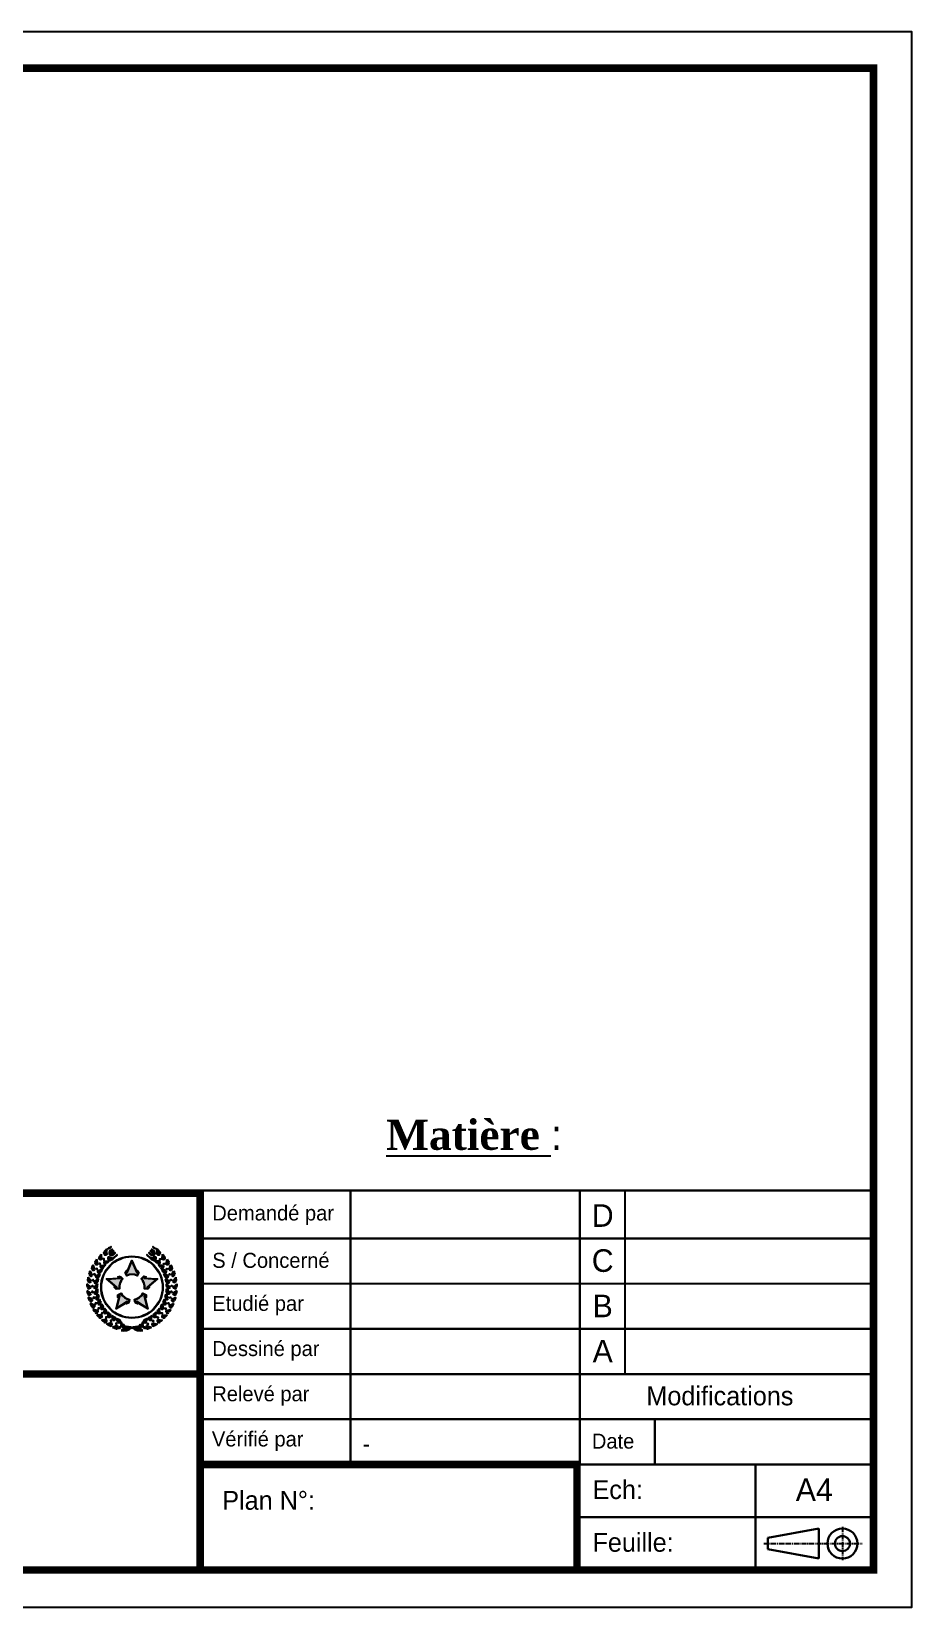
# Paper-space layout 'A4 Horizontal imp' of a CAD drawing. Header units: millimetres. Extents: x 0 to 297, y 0 to 210.
# Drawn here: x 179.9 to 297, y 0 to 209.9 of the extents above; entities that cross this region are included whole.
import ezdxf

# ---------------------------------------------------------------- set-up
doc = ezdxf.new("R2010")
doc.units = ezdxf.units.MM
doc.header["$LTSCALE"] = 0.5
doc.linetypes.add('AXES2', pattern=[28.575, 19.05, -3.175, 3.175, -3.175])
doc.layers.add('format', color=7, linetype='Continuous')
doc.layers.add('fort', color=7, linetype='Continuous', lineweight=30)
doc.styles.get("Standard").update_dxf_attribs({"font": 'BKANT.TTF'})

psp = doc.layouts.new('A4 Horizontal imp')

# ---------------------------------------------------------------- hatches: boundary and pattern name
at = {"layer": 'format'}
h = psp.add_hatch(color=256, dxfattribs=at)
h.paths.add_polyline_path([(188.89, 46.7, 0.964376), (189.22, 46.39), (189.18, 47.05, -0.024389)])
h.paths.add_polyline_path([(189.14, 46.55, -1), (188.97, 46.55, -1)], flags=16)
h.paths.add_polyline_path([(189.54, 46.42), (189.4, 46.42), (189.41, 46.29), (189.54, 46.29)])
h.paths.add_polyline_path([(189.53, 46.11, 0.964376), (189.86, 45.8, -0.024389), (190.18, 46.11)])
h.paths.add_polyline_path([(189.78, 45.96, -1), (189.61, 45.96, -1)], flags=16)
h.paths.add_polyline_path([(188.57, 46.39, -0.024389), (188.33, 46.01, 0.964376), (188.71, 45.75)])
h.paths.add_polyline_path([(188.61, 45.89, -1), (188.44, 45.89, -1)], flags=16)
h.paths.add_polyline_path([(188.91, 45.68), (189.04, 45.7), (189.02, 45.83), (188.89, 45.81)])
h.paths.add_polyline_path([(189.05, 45.51, 0.964376), (189.43, 45.26, -0.024389), (189.7, 45.62)])
h.paths.add_polyline_path([(189.33, 45.39, -1), (189.16, 45.39, -1)], flags=16)
h = psp.add_hatch(color=256, dxfattribs=at)
edge = h.paths.add_edge_path(flags=17)
edge.add_arc((193.24, 42.66), 4.07, 0, 360)
edge = h.paths.add_edge_path()
edge.add_arc((193.24, 42.66), 4.12, 0, 360)
h = psp.add_hatch(color=256, dxfattribs=at)
edge = h.paths.add_edge_path()
edge.add_arc((193.24, 42.66), 6.06, 477.6801, 484.1501, ccw=False)
edge.add_arc((190.44, 48), 0.0315, 309.6752, 476.1112, ccw=False)
edge.add_arc((193, 43.36), 5.27, 478.8334, 485.1531)
edge.add_spline(control_points=[(189.97, 47.67), (189.94, 47.63), (189.86, 47.54), (189.88, 47.35), (189.91, 47.2), (189.94, 47.07), (189.89, 47.01), (189.86, 46.99)], knot_values=[0, 0, 0, 0, 0.136012, 0.352789, 0.505294, 0.628089, 0.721177, 0.721177, 0.721177, 0.721177], degree=3, periodic=0)
edge.add_arc((189.73, 47.21), 0.258, 152.9997, 301.0825, ccw=False)
edge.add_arc((190.54, 46.66), 1.24, 484.6293, 507.2975, ccw=False)
h.paths.add_polyline_path([(189.64, 47.21, 1), (189.82, 47.21, 1)], flags=16)
h = psp.add_hatch(color=256, dxfattribs=at)
edge = h.paths.add_edge_path()
edge.add_arc((186.94, 51.17), 6.06, 308.9023, 315.3723)
edge.add_arc((191.23, 46.93), 0.0315, 316.9412, 483.3772)
edge.add_arc((187.54, 50.73), 5.27, 307.8993, 314.219, ccw=False)
edge.add_spline(control_points=[(190.78, 46.58), (190.73, 46.56), (190.62, 46.51), (190.45, 46.58), (190.32, 46.66), (190.19, 46.72), (190.13, 46.69), (190.1, 46.67)], knot_values=[0, 0, 0, 0, 0.136012, 0.352789, 0.505294, 0.628089, 0.721177, 0.721177, 0.721177, 0.721177], degree=3, periodic=0)
edge.add_arc((190.27, 46.48), 0.258, 131.9699, 294.4528)
edge.add_arc((189.98, 47.42), 1.24, 288.7505, 308.4232)
h.paths.add_polyline_path([(190.18, 46.48, -1), (190.36, 46.48, -1)], flags=16)
h = psp.add_hatch(color=256, dxfattribs=at)
edge = h.paths.add_edge_path()
edge.add_arc((192.72, 43.48), 4.71, 116.5053, 120.4214)
edge.add_arc((190.35, 47.5), 0.0502, 120.4214, 145.164)
edge.add_arc((190.82, 47.17), 0.62, 145.164, 185.8222)
edge.add_arc((190.36, 47.11), 0.15, 179.9895, 253.0629)
edge.add_arc((190.55, 47.54), 0.62, 247.2302, 287.8884)
edge.add_arc((190.73, 47), 0.0502, 287.8884, 312.631)
edge.add_arc((187.57, 50.43), 4.71, 312.631, 316.5471)
edge.add_arc((190.97, 47.21), 0.0315, 313.7871, 504.9325)
edge.add_arc((187.8, 50.4), 4.47, 310.5111, 314.7398, ccw=False)
edge.add_arc((190.6, 47.17), 0.196, 230.6719, 301.2496, ccw=False)
edge.add_line((190.47, 47.02), (190.55, 47.19))
edge.add_arc((190.51, 47.22), 0.0557, 322.4562, 366.7646)
edge.add_line((190.56, 47.23), (190.81, 47.41))
edge.add_arc((190.8, 47.44), 0.0277, 306.5262, 486.5262)
edge.add_line((190.78, 47.46), (190.53, 47.27))
edge.add_arc((190.51, 47.22), 0.0557, 66.2878, 110.5962)
edge.add_line((190.49, 47.27), (190.3, 47.25))
edge.add_arc((190.48, 47.32), 0.196, 131.8028, 202.3805, ccw=False)
edge.add_arc((192.76, 43.7), 4.47, 118.3126, 122.5413, ccw=False)
edge.add_arc((190.63, 47.67), 0.0315, 288.1199, 479.2653)
edge = h.paths.add_edge_path(flags=16)
edge.add_arc((190.48, 47.2), 0.0205, 316.2112, 396.5262)
edge.add_arc((190.48, 47.2), 0.0205, 36.5262, 116.8412)
edge.add_line((190.48, 47.22), (190.33, 47.2))
edge.add_arc((190.34, 47.16), 0.0401, 97.5489, 116.7472)
edge.add_arc((190.36, 47.11), 0.0958, 116.7472, 314.2759)
edge.add_arc((190.4, 47.08), 0.0502, 314.2759, 335.5035)
edge.add_line((190.44, 47.06), (190.5, 47.19))
edge = h.paths.add_edge_path(flags=16)
edge.add_arc((190.4, 47.08), 0.0401, 316.3053, 335.5035)
h = psp.add_hatch(color=256, dxfattribs=at)
h.paths.add_polyline_path([(193.96, 44.9), (193.87, 44.7), (193.24, 46.22), (192.62, 44.7), (192.53, 44.9), (192.34, 44.6), (192.54, 44.17, -0.22124), (193.95, 44.17), (194.15, 44.6)])
h.paths.add_polyline_path([(193.97, 44.79), (193.87, 44.58), (193.24, 46.09), (192.62, 44.58), (192.52, 44.79), (192.4, 44.59), (192.57, 44.23, -0.205947), (193.92, 44.23), (194.09, 44.59)], flags=16)
h = psp.add_hatch(color=256, dxfattribs=at)
edge = h.paths.add_edge_path()
edge.add_arc((196.22, 46.48), 0.258, 245.5472, 408.0301)
edge.add_spline(control_points=[(196.39, 46.67), (196.36, 46.69), (196.29, 46.72), (196.17, 46.66), (196.04, 46.58), (195.86, 46.51), (195.75, 46.56), (195.71, 46.58)], knot_values=[0, 0, 0, 0, 0.093088, 0.215883, 0.368388, 0.585165, 0.721177, 0.721177, 0.721177, 0.721177], degree=3, periodic=0)
edge.add_arc((198.95, 50.73), 5.27, 225.781, 232.1007, ccw=False)
edge.add_arc((195.25, 46.93), 0.0315, 56.6228, 223.0588)
edge.add_arc((199.55, 51.17), 6.06, 224.6277, 231.0977)
edge.add_arc((196.51, 47.42), 1.24, 231.5768, 251.2495)
h.paths.add_polyline_path([(196.3, 46.48, -1), (196.13, 46.48, -1)], flags=16)
h = psp.add_hatch(color=256, dxfattribs=at)
edge = h.paths.add_edge_path()
edge.add_arc((193.77, 43.48), 4.71, 59.5786, 63.4947)
edge.add_arc((195.86, 47.67), 0.0315, 60.7347, 251.8801)
edge.add_arc((193.73, 43.7), 4.47, 57.4587, 61.6874, ccw=False)
edge.add_arc((196, 47.32), 0.196, -22.3805, 48.1972, ccw=False)
edge.add_line((196.18, 47.25), (196, 47.27))
edge.add_arc((195.98, 47.22), 0.0557, 69.4038, 113.7122)
edge.add_line((195.96, 47.27), (195.71, 47.46))
edge.add_arc((195.69, 47.44), 0.0277, 53.4738, 233.4738)
edge.add_line((195.67, 47.41), (195.92, 47.23))
edge.add_arc((195.98, 47.22), 0.0557, 173.2354, 217.5438)
edge.add_line((195.94, 47.19), (196.01, 47.02))
edge.add_arc((195.89, 47.17), 0.196, 238.7504, 309.3281, ccw=False)
edge.add_arc((198.69, 50.4), 4.47, 225.2602, 229.4889, ccw=False)
edge.add_arc((195.52, 47.21), 0.0315, 35.0675, 226.2129)
edge.add_arc((198.92, 50.43), 4.71, 223.4529, 227.369)
edge.add_arc((195.76, 47), 0.0502, 227.369, 252.1116)
edge.add_arc((195.94, 47.54), 0.62, 252.1116, 292.7698)
edge.add_arc((196.13, 47.11), 0.15, 286.9371, 360.0105)
edge.add_arc((195.67, 47.17), 0.62, 354.1778, 394.836)
edge.add_arc((196.13, 47.5), 0.0502, 34.836, 59.5786)
edge = h.paths.add_edge_path(flags=16)
edge.add_arc((196, 47.2), 0.0205, 143.4738, 223.7888)
edge.add_line((195.99, 47.19), (196.05, 47.06))
edge.add_arc((196.09, 47.08), 0.0502, 204.4965, 225.7241)
edge.add_arc((196.12, 47.11), 0.0958, 225.7241, 423.2528)
edge.add_arc((196.15, 47.16), 0.0401, 63.2528, 82.4511)
edge.add_line((196.15, 47.2), (196.01, 47.22))
edge.add_arc((196, 47.2), 0.0205, 63.1588, 143.4738)
edge = h.paths.add_edge_path(flags=16)
edge.add_arc((196.08, 47.08), 0.0401, 204.4965, 223.6947)
h = psp.add_hatch(color=256, dxfattribs=at)
edge = h.paths.add_edge_path()
edge.add_arc((196.76, 47.21), 0.258, 238.9175, 387.0003, ccw=False)
edge.add_spline(control_points=[(196.62, 46.99), (196.6, 47.01), (196.55, 47.07), (196.57, 47.2), (196.61, 47.35), (196.63, 47.54), (196.55, 47.63), (196.52, 47.67)], knot_values=[0, 0, 0, 0, 0.093088, 0.215883, 0.368388, 0.585165, 0.721177, 0.721177, 0.721177, 0.721177], degree=3, periodic=0)
edge.add_arc((193.49, 43.36), 5.27, 414.8469, 421.1666)
edge.add_arc((196.05, 48), 0.0315, 63.8888, 230.3248, ccw=False)
edge.add_arc((193.24, 42.66), 6.06, 415.8499, 422.3199, ccw=False)
edge.add_arc((195.94, 46.66), 1.24, 392.7025, 415.3707, ccw=False)
h.paths.add_polyline_path([(196.67, 47.21, 1), (196.84, 47.21, 1)], flags=16)
h = psp.add_hatch(color=256, dxfattribs=at)
h.paths.add_polyline_path([(197.31, 47.05), (197.27, 46.39, 0.964376), (197.6, 46.7, -0.024389)])
h.paths.add_polyline_path([(197.52, 46.55, -1), (197.34, 46.55, -1)], flags=16)
h.paths.add_polyline_path([(196.95, 46.29), (197.08, 46.29), (197.08, 46.42), (196.95, 46.42)])
h.paths.add_polyline_path([(196.31, 46.11, -0.024389), (196.63, 45.8, 0.964376), (196.96, 46.11)])
h.paths.add_polyline_path([(196.88, 45.96, -1), (196.7, 45.96, -1)], flags=16)
h.paths.add_polyline_path([(197.78, 45.75, 0.964376), (198.16, 46.01, -0.024389), (197.92, 46.39)])
h.paths.add_polyline_path([(198.05, 45.89, -1), (197.88, 45.89, -1)], flags=16)
h.paths.add_polyline_path([(197.6, 45.81), (197.47, 45.83), (197.45, 45.7), (197.58, 45.68)])
h.paths.add_polyline_path([(196.79, 45.62, -0.024389), (197.06, 45.26, 0.964376), (197.43, 45.51)])
h.paths.add_polyline_path([(197.33, 45.39, -1), (197.15, 45.39, -1)], flags=16)
h = psp.add_hatch(color=256, dxfattribs=at)
h.paths.add_polyline_path([(187.89, 45.24, 0.964376), (188.3, 45.04), (188.06, 45.65, -0.024389)])
h.paths.add_polyline_path([(188.18, 45.15, -1), (188.01, 45.15, -1)], flags=16)
h.paths.add_polyline_path([(188.63, 45.04), (188.59, 45.16), (188.47, 45.12), (188.51, 45)])
h.paths.add_polyline_path([(189.3, 45.06), (188.67, 44.86, 0.964376), (189.08, 44.66, -0.024389)])
h.paths.add_polyline_path([(188.97, 44.77, -1), (188.8, 44.77, -1)], flags=16)
h.paths.add_polyline_path([(187.56, 44.41, 0.964376), (188, 44.28), (187.67, 44.85, -0.024389)])
h.paths.add_polyline_path([(187.87, 44.35, -1), (187.69, 44.35, -1)], flags=16)
h.paths.add_polyline_path([(188.21, 44.26), (188.33, 44.32), (188.27, 44.44), (188.15, 44.38)])
h.paths.add_polyline_path([(188.4, 44.15, 0.964376), (188.83, 44.02, -0.024389), (188.98, 44.44)])
h.paths.add_polyline_path([(188.7, 44.09, -1), (188.53, 44.09, -1)], flags=16)
h = psp.add_hatch(color=256, dxfattribs=at)
h.paths.add_polyline_path([(191.34, 44.03), (191.49, 43.88), (189.85, 43.76), (191.11, 42.7), (190.89, 42.67), (191.12, 42.4), (191.59, 42.46, -0.22124), (192.02, 43.79), (191.68, 44.12)])
h.paths.add_polyline_path([(191.44, 44), (191.61, 43.84), (189.98, 43.72), (191.23, 42.66), (190.99, 42.63), (191.14, 42.45), (191.54, 42.5, -0.205947), (191.95, 43.79), (191.66, 44.06)], flags=16)
h = psp.add_hatch(color=256, dxfattribs=at)
h.paths.add_polyline_path([(193.24, 46.09), (193.87, 44.58), (193.97, 44.79), (194.09, 44.59), (193.92, 44.23, 0.205947), (192.57, 44.23), (192.4, 44.59), (192.52, 44.79), (192.62, 44.58)])
h.paths.add_polyline_path([(189.98, 43.72), (191.61, 43.84), (191.44, 44), (191.66, 44.06), (191.95, 43.79, 0.205947), (191.54, 42.5), (191.14, 42.45), (190.99, 42.63), (191.23, 42.66)])
h.paths.add_polyline_path([(191.61, 41.47), (191.41, 41.36), (191.42, 41.59), (191.77, 41.78, 0.205947), (192.87, 40.99), (192.79, 40.6), (192.57, 40.51), (192.62, 40.74), (191.23, 39.88)])
h.paths.add_polyline_path([(193.62, 40.99, 0.205947), (194.72, 41.78), (195.06, 41.59), (195.08, 41.36), (194.87, 41.47), (195.26, 39.88), (193.87, 40.74), (193.91, 40.51), (193.7, 40.6)])
h.paths.add_polyline_path([(194.53, 43.79), (194.82, 44.06), (195.05, 44), (194.88, 43.84), (196.51, 43.72), (195.26, 42.66), (195.49, 42.63), (195.35, 42.45), (194.95, 42.5, 0.205947)])
h = psp.add_hatch(color=256, dxfattribs=at)
h.paths.add_polyline_path([(196.64, 43.76), (194.99, 43.88), (195.15, 44.03), (194.81, 44.12), (194.46, 43.79, -0.22124), (194.9, 42.46), (195.37, 42.4), (195.59, 42.67), (195.38, 42.7)])
h.paths.add_polyline_path([(195.26, 42.66), (195.49, 42.63), (195.35, 42.45), (194.95, 42.5, 0.205947), (194.53, 43.79), (194.82, 44.06), (195.05, 44), (194.88, 43.84), (196.51, 43.72)], flags=16)
h = psp.add_hatch(color=256, dxfattribs=at)
h.paths.add_polyline_path([(198.42, 45.65), (198.19, 45.04, 0.964376), (198.6, 45.24, -0.024389)])
h.paths.add_polyline_path([(198.48, 45.15, -1), (198.31, 45.15, -1)], flags=16)
h.paths.add_polyline_path([(197.98, 45), (198.02, 45.12), (197.89, 45.16), (197.85, 45.04)])
h.paths.add_polyline_path([(197.4, 44.66, 0.964376), (197.81, 44.86), (197.19, 45.06, -0.024389)])
h.paths.add_polyline_path([(197.69, 44.77, -1), (197.52, 44.77, -1)], flags=16)
h.paths.add_polyline_path([(198.81, 44.85), (198.49, 44.28, 0.964376), (198.92, 44.41, -0.024389)])
h.paths.add_polyline_path([(198.79, 44.35, -1), (198.62, 44.35, -1)], flags=16)
h.paths.add_polyline_path([(198.34, 44.38), (198.22, 44.44), (198.16, 44.32), (198.28, 44.26)])
h.paths.add_polyline_path([(197.5, 44.44, -0.024389), (197.66, 44.02, 0.964376), (198.09, 44.15)])
h.paths.add_polyline_path([(197.96, 44.09, -1), (197.78, 44.09, -1)], flags=16)
h = psp.add_hatch(color=256, dxfattribs=at)
h.paths.add_polyline_path([(187.28, 43.11, -0.024389), (187.3, 42.66, 0.964376), (187.75, 42.66)])
h.paths.add_polyline_path([(187.61, 42.67, -1), (187.44, 42.67, -1)], flags=16)
h.paths.add_polyline_path([(187.97, 42.9), (187.87, 42.81), (187.96, 42.71), (188.06, 42.8)])
h.paths.add_polyline_path([(188.65, 43.11), (188.17, 42.66, 0.964376), (188.63, 42.66, -0.024389)])
h.paths.add_polyline_path([(188.49, 42.67, -1), (188.31, 42.67, -1)], flags=16)
h.paths.add_polyline_path([(188.63, 42.42), (188.23, 41.9, 0.964376), (188.68, 41.97, -0.024389)])
h.paths.add_polyline_path([(188.54, 41.94, -1), (188.36, 41.94, -1)], flags=16)
h.paths.add_polyline_path([(188.09, 42.03), (187.99, 42.11), (187.91, 42), (188.01, 41.92)])
h.paths.add_polyline_path([(187.28, 42.21, -0.024389), (187.37, 41.77, 0.964376), (187.81, 41.84)])
h.paths.add_polyline_path([(187.67, 41.81, -1), (187.5, 41.81, -1)], flags=16)
h = psp.add_hatch(color=256, dxfattribs=at)
h.paths.add_polyline_path([(187.41, 43.99, -0.024389), (187.37, 43.54, 0.964376), (187.81, 43.48)])
h.paths.add_polyline_path([(187.68, 43.52, -1), (187.5, 43.52, -1)], flags=16)
h.paths.add_polyline_path([(188.03, 43.5), (188.14, 43.57), (188.06, 43.68), (187.95, 43.61)])
h.paths.add_polyline_path([(188.23, 43.41, 0.964376), (188.68, 43.35, -0.024389), (188.77, 43.79)])
h.paths.add_polyline_path([(188.54, 43.39, -1), (188.37, 43.39, -1)], flags=16)
h = psp.add_hatch(color=256, dxfattribs=at)
h.paths.add_polyline_path([(198.67, 43.48, 0.964376), (199.12, 43.54, -0.024389), (199.08, 43.99)])
h.paths.add_polyline_path([(198.98, 43.52, -1), (198.81, 43.52, -1)], flags=16)
h.paths.add_polyline_path([(198.54, 43.61), (198.43, 43.68), (198.35, 43.57), (198.46, 43.5)])
h.paths.add_polyline_path([(197.72, 43.79, -0.024389), (197.81, 43.35, 0.964376), (198.26, 43.41)])
h.paths.add_polyline_path([(198.12, 43.39, -1), (197.95, 43.39, -1)], flags=16)
h = psp.add_hatch(color=256, dxfattribs=at)
h.paths.add_polyline_path([(198.74, 42.66, 0.964376), (199.19, 42.66, -0.024389), (199.21, 43.11)])
h.paths.add_polyline_path([(199.05, 42.67, -1), (198.88, 42.67, -1)], flags=16)
h.paths.add_polyline_path([(198.43, 42.8), (198.52, 42.71), (198.62, 42.81), (198.52, 42.9)])
h.paths.add_polyline_path([(197.86, 42.66, 0.964376), (198.31, 42.66), (197.84, 43.11, -0.024389)])
h.paths.add_polyline_path([(198.18, 42.67, -1), (198, 42.67, -1)], flags=16)
h.paths.add_polyline_path([(197.81, 41.97, 0.964376), (198.26, 41.9), (197.86, 42.42, -0.024389)])
h.paths.add_polyline_path([(198.12, 41.94, -1), (197.95, 41.94, -1)], flags=16)
h.paths.add_polyline_path([(198.47, 41.92), (198.58, 42), (198.5, 42.11), (198.39, 42.03)])
h.paths.add_polyline_path([(198.67, 41.84, 0.964376), (199.12, 41.77, -0.024389), (199.21, 42.21)])
h.paths.add_polyline_path([(198.99, 41.81, -1), (198.81, 41.81, -1)], flags=16)
h = psp.add_hatch(color=256, dxfattribs=at)
h.paths.add_polyline_path([(187.41, 41.33, -0.024389), (187.56, 40.91, 0.964376), (188, 41.04)])
h.paths.add_polyline_path([(187.86, 40.98, -1), (187.69, 40.98, -1)], flags=16)
h.paths.add_polyline_path([(188.07, 41.22), (188.18, 41.15), (188.25, 41.27), (188.13, 41.33)])
h.paths.add_polyline_path([(188.4, 41.16, 0.964376), (188.83, 41.3, -0.024389), (188.72, 41.73)])
h.paths.add_polyline_path([(188.7, 41.24, -1), (188.52, 41.24, -1)], flags=16)
h.paths.add_polyline_path([(188.91, 41.07), (188.67, 40.46, 0.964376), (189.08, 40.65, -0.024389)])
h.paths.add_polyline_path([(188.96, 40.56, 1), (188.79, 40.56, 1)], flags=16)
h.paths.add_polyline_path([(187.67, 40.47, -0.024389), (187.89, 40.08, 0.964376), (188.3, 40.28)])
h.paths.add_polyline_path([(188.17, 40.18, -1), (188, 40.18, -1)], flags=16)
h.paths.add_polyline_path([(188.46, 40.41), (188.51, 40.54), (188.38, 40.58), (188.34, 40.46)])
h = psp.add_hatch(color=256, dxfattribs=at)
h.paths.add_polyline_path([(189.19, 40.44), (189.05, 39.8, 0.964376), (189.43, 40.06, -0.024389)])
h.paths.add_polyline_path([(189.32, 39.94, -1), (189.15, 39.94, -1)], flags=16)
h.paths.add_polyline_path([(188.72, 39.75), (188.85, 39.73), (188.88, 39.86), (188.75, 39.88)])
h.paths.add_polyline_path([(188.06, 39.67, -0.024389), (188.33, 39.31, 0.964376), (188.71, 39.56)])
h.paths.add_polyline_path([(188.6, 39.44, -1), (188.43, 39.44, -1)], flags=16)
h.paths.add_polyline_path([(188.89, 38.61, 0.964376), (189.22, 38.92), (188.56, 38.93, -0.024389)])
h.paths.add_polyline_path([(189.13, 38.77, -1), (188.96, 38.77, -1)], flags=16)
h.paths.add_polyline_path([(189.34, 39.24), (189.21, 39.24), (189.2, 39.11), (189.34, 39.1)])
h.paths.add_polyline_path([(189.57, 39.86), (189.53, 39.21, 0.964376), (189.86, 39.52, -0.024389)])
h.paths.add_polyline_path([(189.77, 39.37, -1), (189.6, 39.37, -1)], flags=16)
h.paths.add_polyline_path([(190.08, 38.69, 0.964376), (190.36, 39.05, -0.024389), (190.03, 39.34)])
h.paths.add_polyline_path([(190.3, 38.88, -1), (190.13, 38.88, -1)], flags=16)
h.paths.add_polyline_path([(189.9, 38.69), (189.77, 38.68), (189.78, 38.55), (189.91, 38.56)])
h.paths.add_polyline_path([(189.17, 38.27, -0.024389), (189.54, 38.01, 0.964376), (189.82, 38.36)])
h.paths.add_polyline_path([(189.76, 38.19, -1), (189.58, 38.19, -1)], flags=16)
h.paths.add_polyline_path([(190.56, 38.11), (190.53, 38.24), (190.4, 38.21), (190.43, 38.08)])
h.paths.add_polyline_path([(190.56, 38.9), (190.71, 38.27, 0.964376), (190.93, 38.66, -0.024389)])
h.paths.add_polyline_path([(190.9, 38.47, -1), (190.73, 38.47, -1)], flags=16)
h.paths.add_polyline_path([(190.5, 37.9), (189.87, 37.72, -0.024389), (190.27, 37.51, 0.964376)])
h.paths.add_polyline_path([(190.46, 37.71, -1), (190.29, 37.71, -1)], flags=16)
h.paths.add_polyline_path([(191.21, 37.88), (191.09, 37.83), (191.14, 37.71), (191.27, 37.76)])
h = psp.add_hatch(color=256, dxfattribs=at)
h.paths.add_polyline_path([(191.35, 41.27), (191.54, 41.37), (191.15, 39.77), (192.55, 40.64), (192.51, 40.43), (192.83, 40.56), (192.92, 41.02, -0.22124), (191.79, 41.85), (191.37, 41.62)])
h.paths.add_polyline_path([(191.41, 41.36), (191.61, 41.47), (191.23, 39.88), (192.62, 40.74), (192.57, 40.51), (192.79, 40.6), (192.87, 40.99, -0.205947), (191.77, 41.78), (191.42, 41.59)], flags=16)
h = psp.add_hatch(color=256, dxfattribs=at)
h.paths.add_polyline_path([(193.98, 40.43), (193.94, 40.64), (195.34, 39.77), (194.95, 41.37), (195.14, 41.27), (195.11, 41.62), (194.7, 41.85, -0.22124), (193.56, 41.02), (193.65, 40.56)])
h.paths.add_polyline_path([(193.91, 40.51), (193.87, 40.74), (195.26, 39.88), (194.87, 41.47), (195.08, 41.36), (195.06, 41.59), (194.72, 41.78, -0.205947), (193.62, 40.99), (193.7, 40.6)], flags=16)
h = psp.add_hatch(color=256, dxfattribs=at)
h.paths.add_polyline_path([(197.06, 40.06, 0.964376), (197.43, 39.8), (197.29, 40.44, -0.024389)])
h.paths.add_polyline_path([(197.34, 39.94, -1), (197.16, 39.94, -1)], flags=16)
h.paths.add_polyline_path([(197.74, 39.88), (197.61, 39.86), (197.64, 39.73), (197.77, 39.75)])
h.paths.add_polyline_path([(197.78, 39.56, 0.964376), (198.16, 39.31, -0.024389), (198.43, 39.67)])
h.paths.add_polyline_path([(197.89, 39.44, -1), (198.06, 39.44, -1)], flags=16)
h.paths.add_polyline_path([(197.92, 38.93), (197.27, 38.92, 0.964376), (197.6, 38.61, -0.024389)])
h.paths.add_polyline_path([(197.35, 38.77, -1), (197.53, 38.77, -1)], flags=16)
h.paths.add_polyline_path([(197.15, 39.1), (197.28, 39.11), (197.28, 39.24), (197.14, 39.24)])
h.paths.add_polyline_path([(196.63, 39.52, 0.964376), (196.96, 39.21), (196.92, 39.86, -0.024389)])
h.paths.add_polyline_path([(196.89, 39.37, -1), (196.71, 39.37, -1)], flags=16)
h.paths.add_polyline_path([(196.46, 39.34, -0.024389), (196.12, 39.05, 0.964376), (196.41, 38.69)])
h.paths.add_polyline_path([(196.36, 38.88, -1), (196.18, 38.88, -1)], flags=16)
h.paths.add_polyline_path([(196.58, 38.56), (196.71, 38.55), (196.72, 38.68), (196.59, 38.69)])
h.paths.add_polyline_path([(196.67, 38.36, 0.964376), (196.95, 38.01, -0.024389), (197.32, 38.27)])
h.paths.add_polyline_path([(196.73, 38.19, -1), (196.9, 38.19, -1)], flags=16)
h.paths.add_polyline_path([(196.06, 38.08), (196.09, 38.21), (195.96, 38.24), (195.93, 38.11)])
h.paths.add_polyline_path([(195.55, 38.66, 0.964376), (195.78, 38.27), (195.93, 38.9, -0.024389)])
h.paths.add_polyline_path([(195.76, 38.47, -1), (195.59, 38.47, -1)], flags=16)
h.paths.add_polyline_path([(196.22, 37.51, -0.024389), (196.62, 37.72), (195.99, 37.9, 0.964376)])
h.paths.add_polyline_path([(196.2, 37.71, -1), (196.02, 37.71, -1)], flags=16)
h.paths.add_polyline_path([(195.22, 37.76), (195.34, 37.71), (195.4, 37.83), (195.27, 37.88)])
h = psp.add_hatch(color=256, dxfattribs=at)
h.paths.add_polyline_path([(198.49, 41.04, 0.964376), (198.92, 40.91, -0.024389), (199.08, 41.33)])
h.paths.add_polyline_path([(198.8, 40.98, -1), (198.62, 40.98, -1)], flags=16)
h.paths.add_polyline_path([(198.36, 41.33), (198.24, 41.27), (198.31, 41.15), (198.42, 41.22)])
h.paths.add_polyline_path([(197.77, 41.73, -0.024389), (197.66, 41.3, 0.964376), (198.09, 41.16)])
h.paths.add_polyline_path([(197.96, 41.24, -1), (197.79, 41.24, -1)], flags=16)
h.paths.add_polyline_path([(197.4, 40.65, 0.964376), (197.81, 40.46), (197.58, 41.07, -0.024389)])
h.paths.add_polyline_path([(197.7, 40.56, 1), (197.53, 40.56, 1)], flags=16)
h.paths.add_polyline_path([(198.19, 40.28, 0.964376), (198.6, 40.08, -0.024389), (198.81, 40.47)])
h.paths.add_polyline_path([(198.49, 40.18, -1), (198.31, 40.18, -1)], flags=16)
h.paths.add_polyline_path([(198.15, 40.46), (198.1, 40.58), (197.98, 40.54), (198.02, 40.41)])
h = psp.add_hatch(color=256, dxfattribs=at)
h.paths.add_polyline_path([(191.69, 38.12, -0.473101), (191.39, 37.94), (191.15, 38.54, 0.024389), (191.56, 38.36, -0.337357)])
h.paths.add_polyline_path([(191.38, 38.15, 1), (191.55, 38.15, 1)], flags=16)
h.paths.add_polyline_path([(191.37, 37.3, -0.470085), (191.07, 37.12, 0.024389), (190.65, 37.27), (191.24, 37.55, -0.340107)])
h.paths.add_polyline_path([(191.06, 37.34, -1), (191.23, 37.34, -1)], flags=16)
for points in [[(191.69, 38.12, -0.11456), (191.65, 38.02, -0.799068), (191.37, 37.3, -0.11456), (191.33, 37.21, 0.39618), (191.91, 37.57, 0.331621)], [(194.58, 37.57, 0.39618), (195.15, 37.21, -0.11456), (195.12, 37.3, -0.799068), (194.83, 38.02, -0.11456), (194.8, 38.12, 0.331621)], [(193.17, 37.31, 0.000158), (193.24, 37.32), (193.24, 37.24, -0.000158), (193.17, 37.23, -0.227057), (191.8, 36.87, -0.270244)], [(193.31, 37.31, -0.000158), (193.24, 37.32), (193.24, 37.24, 0.000158), (193.31, 37.23, 0.227057), (194.69, 36.87, 0.270244)]]:
    psp.add_hatch(color=256, dxfattribs=at).paths.add_polyline_path(points)
h = psp.add_hatch(color=256, dxfattribs=at)
h.paths.add_polyline_path([(194.8, 38.12, -0.337357), (194.93, 38.36, 0.024389), (195.34, 38.54), (195.1, 37.94, -0.473101)])
h.paths.add_polyline_path([(195.02, 38.06, -1), (195.02, 38.24, -1)], flags=16)
h.paths.add_polyline_path([(195.42, 37.12, -0.470085), (195.12, 37.3, -0.340107), (195.25, 37.55), (195.84, 37.27, 0.024389)])
h.paths.add_polyline_path([(195.34, 37.25, -1), (195.34, 37.43, -1)], flags=16)
h = psp.add_hatch(color=256, dxfattribs=at)
edge = h.paths.add_edge_path()
edge.add_ellipse((192.08, 37.49), major_axis=(0.059, 0.188), ratio=0.608909, start_angle=79.6838, end_angle=104.4869, ccw=False)
edge.add_arc((213, 148.58), 113, 259.2429, 259.2777, ccw=False)
edge.add_arc((191.43, 37.7), 0.497, 335.2592, 345.1032, ccw=False)
edge.add_arc((212.89, 148.48), 112.97, 259.2811, 259.3187)
h = psp.add_hatch(color=256, dxfattribs=at)
edge = h.paths.add_edge_path()
edge.add_ellipse((192.08, 37.49), major_axis=(0.059, 0.188), ratio=0.608909, start_angle=263.9637, end_angle=439.6838, ccw=False)
edge.add_ellipse((192.08, 37.49), major_axis=(0.059, 0.188), ratio=0.608909, start_angle=79.6838, end_angle=263.9637, ccw=False)
h = psp.add_hatch(color=256, dxfattribs=at)
edge = h.paths.add_edge_path()
edge.add_ellipse((192.08, 37.49), major_axis=(0.059, 0.188), ratio=0.608909, start_angle=263.9637, end_angle=288.7153, ccw=False)
edge.add_arc((212.89, 148.48), 112.97, 259.4389, 259.9833)
edge.add_line((193.24, 37.24), (193.24, 37.32))
edge.add_arc((213, 148.58), 113, 259.396, 259.93, ccw=False)
h = psp.add_hatch(color=256, dxfattribs=at)
edge = h.paths.add_edge_path()
edge.add_ellipse((194.41, 37.49), major_axis=(-0.059, 0.188), ratio=0.608909, start_angle=71.2847, end_angle=96.0363)
edge.add_arc((173.6, 148.48), 112.97, 280.0167, 280.5611, ccw=False)
edge.add_line((193.24, 37.24), (193.24, 37.32))
edge.add_arc((173.49, 148.58), 113, 280.07, 280.604)
h = psp.add_hatch(color=256, dxfattribs=at)
edge = h.paths.add_edge_path()
edge.add_ellipse((194.41, 37.49), major_axis=(-0.059, 0.188), ratio=0.608909, start_angle=96.0363, end_angle=280.3162, ccw=False)
edge.add_ellipse((194.41, 37.49), major_axis=(-0.059, 0.188), ratio=0.608909, start_angle=-79.6838, end_angle=96.0363, ccw=False)
h = psp.add_hatch(color=256, dxfattribs=at)
edge = h.paths.add_edge_path()
edge.add_arc((173.49, 148.58), 113, 280.7223, 280.7571, ccw=False)
edge.add_ellipse((194.41, 37.49), major_axis=(-0.059, 0.188), ratio=0.608909, start_angle=255.5131, end_angle=280.3162, ccw=False)
edge.add_arc((173.6, 148.48), 112.97, 280.6813, 280.7189)
edge.add_arc((195.06, 37.7), 0.497, 194.8968, 204.7408, ccw=False)

# ---------------------------------------------------------------- linework, layer by layer
for p, q in [((188.71, 45.75), (188.57, 46.39)), ((189.22, 46.39), (189.18, 47.05)), ((190.49, 47.27), (190.3, 47.25)), ((190.48, 47.22), (190.33, 47.2)), ((190.44, 47.06), (190.5, 47.19)), ((190.47, 47.02), (190.55, 47.19)), ((190.78, 47.46), (190.53, 47.27)), ((190.81, 47.41), (190.56, 47.23)), ((195.67, 47.41), (195.92, 47.23)), ((195.71, 47.46), (195.96, 47.27)), ((196.01, 47.02), (195.94, 47.19)), ((196.05, 47.06), (195.99, 47.19)), ((196, 47.27), (196.18, 47.25)), ((196.01, 47.22), (196.15, 47.2)), ((197.27, 46.39), (197.31, 47.05)), ((197.78, 45.75), (197.92, 46.39)), ((188, 44.28), (187.67, 44.85)), ((188.3, 45.04), (188.06, 45.65)), ((188.4, 44.15), (188.98, 44.44)), ((188.67, 44.86), (189.3, 45.06)), ((189.05, 45.51), (189.7, 45.62)), ((189.53, 46.11), (190.18, 46.11)), ((196.96, 46.11), (196.31, 46.11)), ((197.43, 45.51), (196.79, 45.62)), ((197.81, 44.86), (197.19, 45.06)), ((198.09, 44.15), (197.5, 44.44)), ((198.19, 45.04), (198.42, 45.65)), ((198.49, 44.28), (198.81, 44.85)), ((187.75, 42.66), (187.28, 43.11)), ((187.81, 41.84), (187.28, 42.21)), ((187.81, 43.48), (187.41, 43.99)), ((188.17, 42.66), (188.65, 43.11)), ((188.23, 43.41), (188.77, 43.79)), ((188.23, 41.9), (188.63, 42.42)), ((198.26, 43.41), (197.72, 43.79)), ((198.31, 42.66), (197.84, 43.11)), ((198.26, 41.9), (197.86, 42.42)), ((198.67, 43.48), (199.08, 43.99)), ((198.67, 41.84), (199.21, 42.21)), ((198.74, 42.66), (199.21, 43.11)), ((188, 41.04), (187.41, 41.33)), ((188.3, 40.28), (187.67, 40.47)), ((188.4, 41.16), (188.72, 41.73)), ((188.67, 40.46), (188.91, 41.07)), ((189.05, 39.8), (189.19, 40.44)), ((197.43, 39.8), (197.29, 40.44)), ((197.81, 40.46), (197.58, 41.07)), ((198.09, 41.16), (197.77, 41.73)), ((198.19, 40.28), (198.81, 40.47)), ((198.49, 41.04), (199.08, 41.33)), ((188.71, 39.56), (188.06, 39.67)), ((189.22, 38.92), (188.56, 38.93)), ((189.82, 38.36), (189.17, 38.27)), ((189.53, 39.21), (189.57, 39.86)), ((190.5, 37.9), (189.87, 37.72)), ((190.08, 38.69), (190.03, 39.34)), ((190.71, 38.27), (190.56, 38.9)), ((191.39, 37.94), (191.15, 38.54)), ((195.1, 37.94), (195.34, 38.54)), ((195.78, 38.27), (195.93, 38.9)), ((195.99, 37.9), (196.62, 37.72)), ((196.41, 38.69), (196.46, 39.34)), ((196.67, 38.36), (197.32, 38.27)), ((196.96, 39.21), (196.92, 39.86)), ((197.27, 38.92), (197.92, 38.93)), ((197.78, 39.56), (198.43, 39.67)), ((191.24, 37.55), (190.65, 37.27)), ((195.25, 37.55), (195.84, 37.27))]:
    psp.add_line(p, q, dxfattribs=at)
at = {"layer": 'format', "linetype": 'AXES2', "ltscale": 0.07}
for p, q in [((287.81, 10.72), (287.81, 6.31)), ((277.34, 8.51), (290.46, 8.51))]:
    psp.add_line(p, q, dxfattribs=at)
at = {"layer": 'format'}
for points in [[(-0.05, 0), (-0.05, 209.89), (297, 209.89), (297, 0)], [(189.41, 46.29), (189.54, 46.29), (189.54, 46.42), (189.4, 46.42)], [(197.08, 46.29), (196.95, 46.29), (196.95, 46.42), (197.08, 46.42)], [(188.21, 44.26), (188.33, 44.32), (188.27, 44.44), (188.15, 44.38)], [(188.51, 45), (188.63, 45.04), (188.59, 45.16), (188.47, 45.12)], [(188.91, 45.68), (189.04, 45.7), (189.02, 45.83), (188.89, 45.81)], [(197.58, 45.68), (197.45, 45.7), (197.47, 45.83), (197.6, 45.81)], [(197.98, 45), (197.85, 45.04), (197.89, 45.16), (198.02, 45.12)], [(198.28, 44.26), (198.16, 44.32), (198.22, 44.44), (198.34, 44.38)], [(187.96, 42.71), (188.06, 42.8), (187.97, 42.9), (187.87, 42.81)], [(188.01, 41.92), (188.09, 42.03), (187.99, 42.11), (187.91, 42)], [(188.03, 43.5), (188.14, 43.57), (188.06, 43.68), (187.95, 43.61)], [(198.46, 43.5), (198.35, 43.57), (198.43, 43.68), (198.54, 43.61)], [(198.47, 41.92), (198.39, 42.03), (198.5, 42.11), (198.58, 42)], [(198.52, 42.71), (198.43, 42.8), (198.52, 42.9), (198.62, 42.81)], [(188.18, 41.15), (188.25, 41.27), (188.13, 41.33), (188.07, 41.22)], [(188.46, 40.41), (188.51, 40.54), (188.38, 40.58), (188.34, 40.46)], [(188.85, 39.73), (188.88, 39.86), (188.75, 39.88), (188.72, 39.75)], [(197.64, 39.73), (197.61, 39.86), (197.74, 39.88), (197.77, 39.75)], [(198.02, 40.41), (197.98, 40.54), (198.1, 40.58), (198.15, 40.46)], [(198.31, 41.15), (198.24, 41.27), (198.36, 41.33), (198.42, 41.22)], [(189.34, 39.1), (189.34, 39.24), (189.21, 39.24), (189.2, 39.11)], [(189.91, 38.56), (189.9, 38.69), (189.77, 38.68), (189.78, 38.55)], [(190.56, 38.11), (190.53, 38.24), (190.4, 38.21), (190.43, 38.08)], [(191.27, 37.76), (191.21, 37.88), (191.09, 37.83), (191.14, 37.71)], [(195.22, 37.76), (195.27, 37.88), (195.4, 37.83), (195.34, 37.71)], [(195.93, 38.11), (195.96, 38.24), (196.09, 38.21), (196.06, 38.08)], [(196.58, 38.56), (196.59, 38.69), (196.72, 38.68), (196.71, 38.55)], [(197.15, 39.1), (197.14, 39.24), (197.28, 39.24), (197.28, 39.11)]]:
    psp.add_lwpolyline(points, close=True, dxfattribs=at)
at = {"layer": 'format', "const_width": 1}
psp.add_lwpolyline([(4.95, 5), (4.95, 205), (291.95, 205), (291.95, 5)], close=True, dxfattribs=at)
at = {"layer": 'format'}
for points, const_width in [([(202.32, 19.05), (252.48, 19.05), (252.48, 5), (91.95, 5), (91.95, 55.17), (202.32, 55.17), (202.32, 5)], 1), ([(291.95, 55.52), (202.17, 55.52)], 0.301), ([(222.32, 55.52), (222.32, 19.05)], 0.301), ([(252.85, 55.52), (252.85, 19.05)], 0.301), ([(258.87, 55.52), (258.87, 31.09)], 0.301), ([(291.95, 49.15), (202.17, 49.15)], 0.301), ([(291.95, 43.13), (202.17, 43.13)], 0.301), ([(291.95, 37.11), (202.17, 37.11)], 0.301), ([(202.17, 31.09), (91.8, 31.09)], 1), ([(291.95, 31.09), (202.17, 31.09)], 0.301), ([(291.95, 25.07), (202.17, 25.07)], 0.301), ([(262.85, 25.07), (262.85, 19.05)], 0.301), ([(291.95, 19.05), (252.34, 19.05)], 0.301), ([(276.24, 19.05), (276.24, 5)], 0.301), ([(252.34, 12.02), (291.95, 12.02)], 0.301)]:
    psp.add_lwpolyline(points, dxfattribs=dict(at, const_width=const_width))
for points in [[(194.15, 44.6), (193.95, 44.17, 0.22124), (192.54, 44.17), (192.34, 44.6), (192.53, 44.9), (192.62, 44.7), (193.24, 46.22), (193.87, 44.7), (193.96, 44.9)], [(191.68, 44.12), (192.02, 43.79, 0.22124), (191.59, 42.46), (191.12, 42.4), (190.89, 42.67), (191.11, 42.7), (189.85, 43.76), (191.49, 43.88), (191.34, 44.03)], [(194.09, 44.59), (193.92, 44.23, 0.205947), (192.57, 44.23), (192.4, 44.59), (192.52, 44.79), (192.62, 44.58), (193.24, 46.09), (193.87, 44.58), (193.97, 44.79)], [(195.37, 42.4), (194.9, 42.46, 0.22124), (194.46, 43.79), (194.81, 44.12), (195.15, 44.03), (194.99, 43.88), (196.64, 43.76), (195.38, 42.7), (195.59, 42.67)], [(191.66, 44.06), (191.95, 43.79, 0.205947), (191.54, 42.5), (191.14, 42.45), (190.99, 42.63), (191.23, 42.66), (189.98, 43.72), (191.61, 43.84), (191.44, 44)], [(195.35, 42.45), (194.95, 42.5, 0.205947), (194.53, 43.79), (194.82, 44.06), (195.05, 44), (194.88, 43.84), (196.51, 43.72), (195.26, 42.66), (195.49, 42.63)], [(191.37, 41.62), (191.79, 41.85, 0.22124), (192.92, 41.02), (192.83, 40.56), (192.51, 40.43), (192.55, 40.64), (191.15, 39.77), (191.54, 41.37), (191.35, 41.27)], [(191.42, 41.59), (191.77, 41.78, 0.205947), (192.87, 40.99), (192.79, 40.6), (192.57, 40.51), (192.62, 40.74), (191.23, 39.88), (191.61, 41.47), (191.41, 41.36)], [(193.65, 40.56), (193.56, 41.02, 0.22124), (194.7, 41.85), (195.11, 41.62), (195.14, 41.27), (194.95, 41.37), (195.34, 39.77), (193.94, 40.64), (193.98, 40.43)], [(193.7, 40.6), (193.62, 40.99, 0.205947), (194.72, 41.78), (195.06, 41.59), (195.08, 41.36), (194.87, 41.47), (195.26, 39.88), (193.87, 40.74), (193.91, 40.51)]]:
    psp.add_lwpolyline(points, format="xyb", close=True, dxfattribs=at)
for centre, radius in [((189.06, 46.55), 0.0871), ((193.24, 42.66), 4.12), ((193.24, 42.66), 4.07), ((189.73, 47.21), 0.0871), ((190.27, 46.48), 0.0871), ((196.22, 46.48), 0.0871), ((196.76, 47.21), 0.0871), ((197.43, 46.55), 0.0871), ((187.78, 44.35), 0.0871), ((188.1, 45.15), 0.0871), ((188.52, 45.89), 0.0871), ((188.62, 44.09), 0.0871), ((188.88, 44.77), 0.0871), ((189.25, 45.39), 0.0871), ((189.7, 45.96), 0.0871), ((196.79, 45.96), 0.0871), ((197.24, 45.39), 0.0871), ((197.61, 44.77), 0.0871), ((197.87, 44.09), 0.0871), ((197.96, 45.89), 0.0871), ((198.39, 45.15), 0.0871), ((198.71, 44.35), 0.0871), ((187.53, 42.67), 0.0871), ((187.59, 43.52), 0.0871), ((188.4, 42.67), 0.0871), ((188.45, 41.94), 0.0871), ((188.45, 43.39), 0.0871), ((198.03, 43.39), 0.0871), ((198.04, 41.94), 0.0871), ((198.09, 42.67), 0.0871), ((198.9, 43.52), 0.0871), ((198.96, 42.67), 0.0871), ((187.59, 41.81), 0.0871), ((187.78, 40.98), 0.0871), ((188.09, 40.18), 0.0871), ((188.61, 41.24), 0.0871), ((188.88, 40.56), 0.0871), ((189.24, 39.94), 0.0871), ((197.25, 39.94), 0.0871), ((197.61, 40.56), 0.0871), ((197.88, 41.24), 0.0871), ((198.4, 40.18), 0.0871), ((198.71, 40.98), 0.0871), ((198.9, 41.81), 0.0871), ((188.51, 39.44), 0.0871), ((189.05, 38.77), 0.0871), ((189.67, 38.19), 0.0871), ((189.69, 39.37), 0.0871), ((190.22, 38.88), 0.0871), ((190.38, 37.71), 0.0871), ((190.81, 38.47), 0.0871), ((191.47, 38.15), 0.0871), ((195.02, 38.15), 0.0871), ((195.67, 38.47), 0.0871), ((196.11, 37.71), 0.0871), ((196.27, 38.88), 0.0871), ((196.8, 39.37), 0.0871), ((196.82, 38.19), 0.0871), ((197.44, 38.77), 0.0871), ((197.97, 39.44), 0.0871), ((191.15, 37.34), 0.0871), ((195.34, 37.34), 0.0871)]:
    psp.add_circle(centre, radius, dxfattribs=at)
for centre, radius, start, end in [((184.52, 48.61), 4.62, 325.7143, 331.3028), ((189.06, 46.55), 0.226, 139.2208, 315.065), ((185.5, 49.84), 4.62, 317.1429, 322.7314), ((189.73, 47.21), 0.258, 138.5997, 301.0825), ((190.54, 46.66), 1.24, 123.425, 144.3019), ((193.24, 42.66), 6.06, 117.6965, 123.9041), ((193, 43.36), 5.27, 118.9617, 125.1531), ((190.27, 46.48), 0.258, 131.9699, 294.4528), ((190.82, 47.17), 0.62, 145.164, 185.8222), ((190.36, 47.11), 0.15, 179.9895, 253.0629), ((190.36, 47.11), 0.0958, 116.7472, 314.2759), ((190.48, 47.32), 0.196, 131.8028, 202.3805), ((190.35, 47.5), 0.0502, 120.4214, 145.164), ((190.55, 47.54), 0.62, 247.2302, 287.8884), ((190.34, 47.16), 0.0401, 97.5489, 116.7472), ((192.72, 43.48), 4.71, 116.5053, 120.4214), ((192.76, 43.7), 4.47, 118.3126, 122.5413), ((189.98, 47.42), 1.24, 288.7505, 309.6274), ((190.44, 48), 0.0315, 288.1199, 119.2653), ((190.4, 47.08), 0.0502, 314.2759, 335.5035), ((190.4, 47.08), 0.0401, 316.3053, 335.5035), ((190.6, 47.17), 0.196, 230.6719, 301.2496), ((190.48, 47.2), 0.0205, 36.5262, 116.8412), ((190.51, 47.22), 0.0557, 66.2878, 110.5962), ((190.48, 47.2), 0.0205, 316.2112, 36.5262), ((190.51, 47.22), 0.0557, 322.4562, 6.7646), ((190.63, 47.67), 0.0315, 288.1199, 119.2653), ((187.8, 50.4), 4.47, 310.5111, 314.7398), ((190.73, 47), 0.0502, 287.8884, 312.631), ((187.57, 50.43), 4.71, 312.631, 316.5471), ((186.94, 51.17), 6.06, 309.1483, 315.3559), ((190.8, 47.44), 0.0277, 306.5262, 126.5262), ((187.54, 50.73), 5.27, 307.8993, 314.0907), ((190.97, 47.21), 0.0315, 313.7871, 144.9325), ((191.23, 46.93), 0.0315, 313.7871, 144.9325), ((195.25, 46.93), 0.0315, 35.0675, 226.2129), ((199.55, 51.17), 6.06, 224.6441, 230.8517), ((198.95, 50.73), 5.27, 225.9093, 232.1007), ((195.52, 47.21), 0.0315, 35.0675, 226.2129), ((198.92, 50.43), 4.71, 223.4529, 227.369), ((198.69, 50.4), 4.47, 225.2602, 229.4889), ((195.69, 47.44), 0.0277, 53.4738, 233.4738), ((196.51, 47.42), 1.24, 230.3726, 251.2495), ((195.76, 47), 0.0502, 227.369, 252.1116), ((195.94, 47.54), 0.62, 252.1116, 292.7698), ((195.89, 47.17), 0.196, 238.7504, 309.3281), ((195.86, 47.67), 0.0315, 60.7347, 251.8801), ((193.73, 43.7), 4.47, 57.4587, 61.6874), ((193.77, 43.48), 4.71, 59.5786, 63.4947), ((195.98, 47.22), 0.0557, 173.2354, 217.5438), ((195.98, 47.22), 0.0557, 69.4038, 113.7122), ((196, 47.2), 0.0205, 143.4738, 223.7888), ((196, 47.2), 0.0205, 63.1588, 143.4738), ((196.05, 48), 0.0315, 60.7347, 251.8801), ((193.49, 43.36), 5.27, 54.8469, 61.0383), ((196.08, 47.08), 0.0401, 204.4965, 223.6947), ((196.09, 47.08), 0.0502, 204.4965, 225.7241), ((193.24, 42.66), 6.06, 56.0959, 62.3035), ((196.12, 47.11), 0.0958, 225.7241, 63.2528), ((196.22, 46.48), 0.258, 245.5472, 48.0301), ((196, 47.32), 0.196, 337.6195, 48.1972), ((196.15, 47.16), 0.0401, 63.2528, 82.4511), ((196.13, 47.5), 0.0502, 34.836, 59.5786), ((195.67, 47.17), 0.62, 354.1778, 34.836), ((196.13, 47.11), 0.15, 286.9371, 0.0105), ((196.76, 47.21), 0.258, 238.9175, 41.4003), ((195.94, 46.66), 1.24, 35.6981, 56.575), ((197.43, 46.55), 0.226, 224.935, 40.7792), ((200.99, 49.84), 4.62, 217.2686, 222.8571), ((201.97, 48.61), 4.62, 208.6972, 214.2857), ((183.15, 45.77), 4.62, 342.8571, 348.4457), ((187.78, 44.35), 0.226, 164.935, 340.7792), ((188.1, 45.15), 0.226, 156.3636, 332.2078), ((183.73, 47.24), 4.62, 334.2857, 339.8742), ((188.52, 45.89), 0.226, 147.7922, 323.6364), ((188.62, 44.09), 0.226, 164.935, 340.7792), ((188.88, 44.77), 0.226, 156.3636, 332.2078), ((193.24, 42.66), 4.62, 157.2686, 162.8571), ((189.25, 45.39), 0.226, 147.7922, 323.6364), ((193.24, 42.66), 4.62, 148.6972, 154.2857), ((193.24, 42.66), 4.62, 140.1258, 145.7143), ((189.7, 45.96), 0.226, 139.2208, 315.065), ((193.24, 42.66), 4.62, 131.5543, 137.1429), ((193.24, 42.66), 4.62, 42.8571, 48.4457), ((196.79, 45.96), 0.226, 224.935, 40.7792), ((193.24, 42.66), 4.62, 34.2857, 39.8742), ((197.24, 45.39), 0.226, 216.3636, 32.2078), ((193.24, 42.66), 4.62, 25.7143, 31.3028), ((197.61, 44.77), 0.226, 207.7922, 23.6364), ((193.24, 42.66), 4.62, 17.1429, 22.7314), ((197.87, 44.09), 0.226, 199.2208, 15.065), ((197.96, 45.89), 0.226, 216.3636, 32.2078), ((198.39, 45.15), 0.226, 207.7922, 23.6364), ((202.76, 47.24), 4.62, 200.1258, 205.7143), ((198.71, 44.35), 0.226, 199.2208, 15.065), ((203.34, 45.77), 4.62, 191.5543, 197.1429), ((182.68, 42.66), 4.62, 0, 5.5885), ((182.8, 41.08), 4.62, 8.5714, 14.1599), ((187.53, 42.67), 0.226, 182.0779, 357.9221), ((187.59, 43.52), 0.226, 173.5065, 349.3507), ((182.8, 44.23), 4.62, 351.4286, 357.0171), ((188.4, 42.67), 0.226, 182.0779, 357.9221), ((188.45, 43.39), 0.226, 173.5065, 349.3507), ((193.24, 42.66), 4.62, 174.4115, 180), ((193.24, 42.66), 4.62, 182.9829, 188.5714), ((193.24, 42.66), 4.62, 165.8401, 171.4286), ((193.24, 42.66), 4.62, 8.5714, 14.1599), ((198.03, 43.39), 0.226, 190.6493, 6.4935), ((193.24, 42.66), 4.62, 351.4286, 357.0171), ((193.24, 42.66), 4.62, 0, 5.5885), ((198.09, 42.67), 0.226, 182.0779, 357.9221), ((198.9, 43.52), 0.226, 190.6493, 6.4935), ((198.96, 42.67), 0.226, 182.0779, 357.9221), ((203.69, 44.23), 4.62, 182.9829, 188.5714), ((203.69, 41.08), 4.62, 165.8401, 171.4286), ((203.81, 42.66), 4.62, 174.4115, 180), ((187.59, 41.81), 0.226, 190.6493, 6.4935), ((183.15, 39.54), 4.62, 17.1429, 22.7314), ((187.78, 40.98), 0.226, 199.2208, 15.065), ((183.73, 38.08), 4.62, 25.7143, 31.3028), ((188.09, 40.18), 0.226, 207.7922, 23.6364), ((188.45, 41.94), 0.226, 190.6493, 6.4935), ((188.61, 41.24), 0.226, 199.2208, 15.065), ((188.88, 40.56), 0.226, 207.7922, 23.6364), ((193.24, 42.66), 4.62, 191.5543, 197.1429), ((193.24, 42.66), 4.62, 200.1258, 205.7143), ((189.24, 39.94), 0.226, 216.3636, 32.2078), ((193.24, 42.66), 4.62, 208.6972, 214.2857), ((197.25, 39.94), 0.226, 147.7922, 323.6364), ((193.24, 42.66), 4.62, 325.7143, 331.3028), ((197.61, 40.56), 0.226, 156.3636, 332.2078), ((193.24, 42.66), 4.62, 334.2857, 339.8742), ((197.88, 41.24), 0.226, 164.935, 340.7792), ((193.24, 42.66), 4.62, 342.8571, 348.4457), ((198.04, 41.94), 0.226, 173.5065, 349.3507), ((198.4, 40.18), 0.226, 156.3636, 332.2078), ((198.71, 40.98), 0.226, 164.935, 340.7792), ((202.76, 38.08), 4.62, 148.6972, 154.2857), ((198.9, 41.81), 0.226, 173.5065, 349.3507), ((203.34, 39.54), 4.62, 157.2686, 162.8571), ((184.52, 36.71), 4.62, 34.2857, 39.8742), ((188.51, 39.44), 0.226, 216.3636, 32.2078), ((185.5, 35.47), 4.62, 42.8571, 48.4457), ((189.05, 38.77), 0.226, 224.935, 40.7792), ((186.66, 34.4), 4.62, 51.4286, 57.0171), ((189.69, 39.37), 0.226, 224.935, 40.7792), ((189.67, 38.19), 0.226, 233.5065, 49.3507), ((193.24, 42.66), 4.62, 217.2686, 222.8571), ((193.24, 42.66), 4.62, 225.8401, 231.4286), ((190.22, 38.88), 0.226, 233.5065, 49.3507), ((190.38, 37.71), 0.226, 242.0779, 57.9221), ((193.24, 42.66), 4.62, 234.4115, 240), ((190.81, 38.47), 0.226, 242.0779, 57.9221), ((193.24, 42.66), 4.62, 242.9829, 248.5714), ((191.43, 37.7), 0.397, 261.317, 55.8259), ((191.47, 38.15), 0.226, 250.6493, 351.9248), ((191.47, 38.15), 0.226, 351.9248, 66.4935), ((191.43, 37.7), 0.497, 345.1032, 58.4897), ((195.06, 37.7), 0.497, 121.5103, 194.8968), ((195.06, 37.7), 0.397, 124.1741, 278.683), ((195.02, 38.15), 0.226, 113.5065, 188.0752), ((195.02, 38.15), 0.226, 188.0752, 289.3507), ((193.24, 42.66), 4.62, 291.4286, 297.0171), ((195.67, 38.47), 0.226, 122.0779, 297.9221), ((193.24, 42.66), 4.62, 300, 305.5885), ((196.11, 37.71), 0.226, 122.0779, 297.9221), ((196.27, 38.88), 0.226, 130.6493, 306.4935), ((193.24, 42.66), 4.62, 308.5714, 314.1599), ((196.8, 39.37), 0.226, 139.2208, 315.065), ((196.82, 38.19), 0.226, 130.6493, 306.4935), ((193.24, 42.66), 4.62, 317.1429, 322.7314), ((199.83, 34.4), 4.62, 122.9829, 128.5714), ((197.44, 38.77), 0.226, 139.2208, 315.065), ((200.99, 35.47), 4.62, 131.5543, 137.1429), ((197.97, 39.44), 0.226, 147.7922, 323.6364), ((201.97, 36.71), 4.62, 140.1258, 145.7143), ((187.96, 33.51), 4.62, 60, 65.5885), ((189.38, 32.83), 4.62, 68.5714, 74.1599), ((191.15, 37.34), 0.226, 250.6493, 351.3594), ((191.15, 37.34), 0.226, 351.3594, 66.4935), ((191.43, 37.7), 0.497, 258.6532, 345.1032), ((192.86, 35.91), 1.43, 77.4151, 137.9056), ((192.12, 38.49), 1.65, 258.8345, 310.0045), ((212.89, 148.48), 112.97, 259.2811, 259.3187), ((213, 148.58), 113, 259.2429, 259.2777), ((212.89, 148.48), 112.97, 259.4389, 260.0195), ((213, 148.58), 113, 259.396, 259.9662), ((173.49, 148.58), 113, 280.0338, 280.604), ((173.6, 148.48), 112.97, 279.9805, 280.5611), ((193.63, 35.91), 1.43, 42.0944, 102.5849), ((194.37, 38.49), 1.65, 229.9955, 281.1655), ((173.49, 148.58), 113, 280.7223, 280.7571), ((173.6, 148.48), 112.97, 280.6813, 280.7189), ((195.06, 37.7), 0.497, 194.8968, 281.3468), ((195.34, 37.34), 0.226, 113.5065, 188.6406), ((195.34, 37.34), 0.226, 188.6406, 289.3507), ((197.1, 32.83), 4.62, 105.8401, 111.4286), ((198.53, 33.51), 4.62, 114.4115, 120)]:
    psp.add_arc(centre, radius, start, end, dxfattribs=at)
for start_param, end_param in [(1.390744, 4.607035), (4.607035, 7.673929)]:
    psp.add_ellipse((192.08, 37.49), major_axis=(0.059, 0.188), ratio=0.608909, start_param=start_param, end_param=end_param, dxfattribs=at)
at = {"layer": 'format', "extrusion": (0, 0, -1)}
for start_param, end_param in [(4.607035, 7.673929), (1.390744, 4.607035)]:
    psp.add_ellipse((194.41, 37.49), major_axis=(-0.059, 0.188), ratio=0.608909, start_param=start_param, end_param=end_param, dxfattribs=at)
at = {"layer": 'format'}
for points in [[(189.86, 46.99), (189.92, 47.07), (189.91, 47.19), (189.88, 47.34), (189.89, 47.56), (189.97, 47.67)], [(190.1, 46.67), (190.19, 46.7), (190.3, 46.66), (190.44, 46.59), (190.65, 46.53), (190.78, 46.58)], [(196.39, 46.67), (196.3, 46.7), (196.18, 46.66), (196.05, 46.59), (195.84, 46.53), (195.71, 46.58)], [(196.62, 46.99), (196.57, 47.07), (196.57, 47.19), (196.6, 47.34), (196.6, 47.56), (196.52, 47.67)]]:
    psp.add_spline(points, degree=3, dxfattribs=at)
at = {"layer": 'fort'}
for p, q in [((277.86, 9.26), (284.65, 10.51)), ((284.65, 10.51), (284.65, 6.51)), ((277.86, 9.26), (277.86, 7.76)), ((277.86, 7.76), (284.65, 6.51))]:
    psp.add_line(p, q, dxfattribs=at)
for radius in [2, 1]:
    psp.add_circle((287.81, 8.51), radius, dxfattribs=at)

# ---------------------------------------------------------------- texts
at = {"layer": 'format', "insert": (227.07, 64.95), "char_height": 4, "attachment_point": 1}
psp.add_mtext_dynamic_manual_height_columns('{\\fBook Antiqua|b1|i0|c0|p18;\\LMatière} :{\\L }', width=50.8829, gutter_width=12.5, heights=[0], dxfattribs=at)
at = {"layer": 'format'}
for s, insert, char_height, width, attachment_point in [('Demandé par', (203.93, 52.24), 2, 49.2669, 4), ('D', (255.9, 52.2), 3.01, 4.4008, 5), ('S / Concerné', (203.93, 46.22), 2, 49.2669, 4), ('C', (255.9, 46.18), 3.01, 4.4008, 5), ('{\\H0.79733x;Etudié par}', (203.93, 40.2), 2.5084, 49.2669, 4), ('B', (255.9, 40.16), 3.01, 4.4008, 5), ('{\\H0.79733x;Dessiné par}', (203.93, 34.18), 2.5084, 49.2669, 4), ('A', (255.9, 34.14), 3.01, 4.4008, 5), ('{\\H0.79733x;Relevé par}', (203.93, 28.16), 2.5084, 49.2669, 4), ('Modifications', (261.71, 28.16), 2.5084, 20.4122, 4), ('Vérifié par', (203.88, 22.14), 2, 49.2669, 4), ('Date', (254.46, 22.14), 2, 49.2669, 4), ('-', (223.93, 21.79), 2.2, 27.8406, 4), ('Ech:{\\fArial|b0|i0|c0|p34; }', (254.54, 15.68), 2.5084, 35.9373, 4), ('A4', (281.6, 15.68), 3.01, 5.4144, 4), ('Plan N°:{\\fArial|b0|i0|c0|p34; \\P   }', (205.26, 12.16), 2.5084, 49.2669, 4), ('Feuille: ', (254.54, 8.66), 2.508, 35.9373, 4)]:
    psp.add_mtext(s, dxfattribs=dict(at, insert=insert, char_height=char_height, width=width, attachment_point=attachment_point))

doc.saveas('drawing.dxf')
